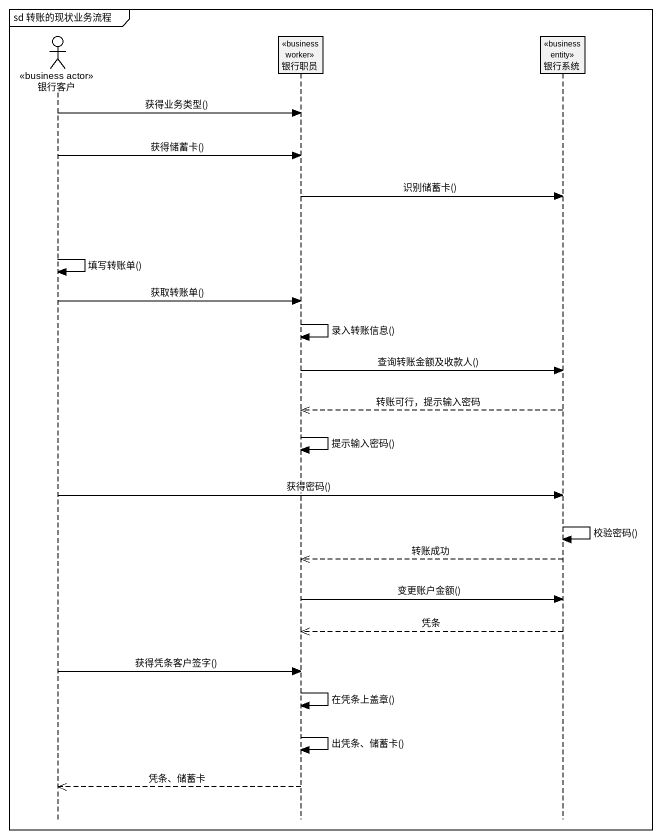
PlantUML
@startuml
mainframe sd 转账的现状业务流程
hide footbox
actor 银行客户 <<business actor>>
participant 银行职员 <<business worker>>
participant 银行系统 <<business entity>>

银行客户 -> 银行职员 : 获得业务类型()
银行客户 -> 银行职员 : 获得储蓄卡()
银行职员 -> 银行系统 : 识别储蓄卡()
银行客户 -> 银行客户 : 填写转账单()
银行客户 -> 银行职员 : 获取转账单()
银行职员 -> 银行职员 : 录入转账信息()
银行职员 -> 银行系统 : 查询转账金额及收款人()
银行系统 -->> 银行职员 : 转账可行，提示输入密码
银行职员 -> 银行职员 : 提示输入密码()
银行客户 -> 银行系统 : 获得密码()
银行系统 -> 银行系统 : 校验密码()
银行系统 -->> 银行职员 : 转账成功
银行职员 -> 银行系统 : 变更账户金额()
银行系统 -->> 银行职员 : 凭条
银行客户 -> 银行职员 : 获得凭条客户签字()
银行职员 -> 银行职员 : 在凭条上盖章()
银行职员 -> 银行职员 : 出凭条、储蓄卡()
银行职员 -->> 银行客户 : 凭条、储蓄卡
@enduml
